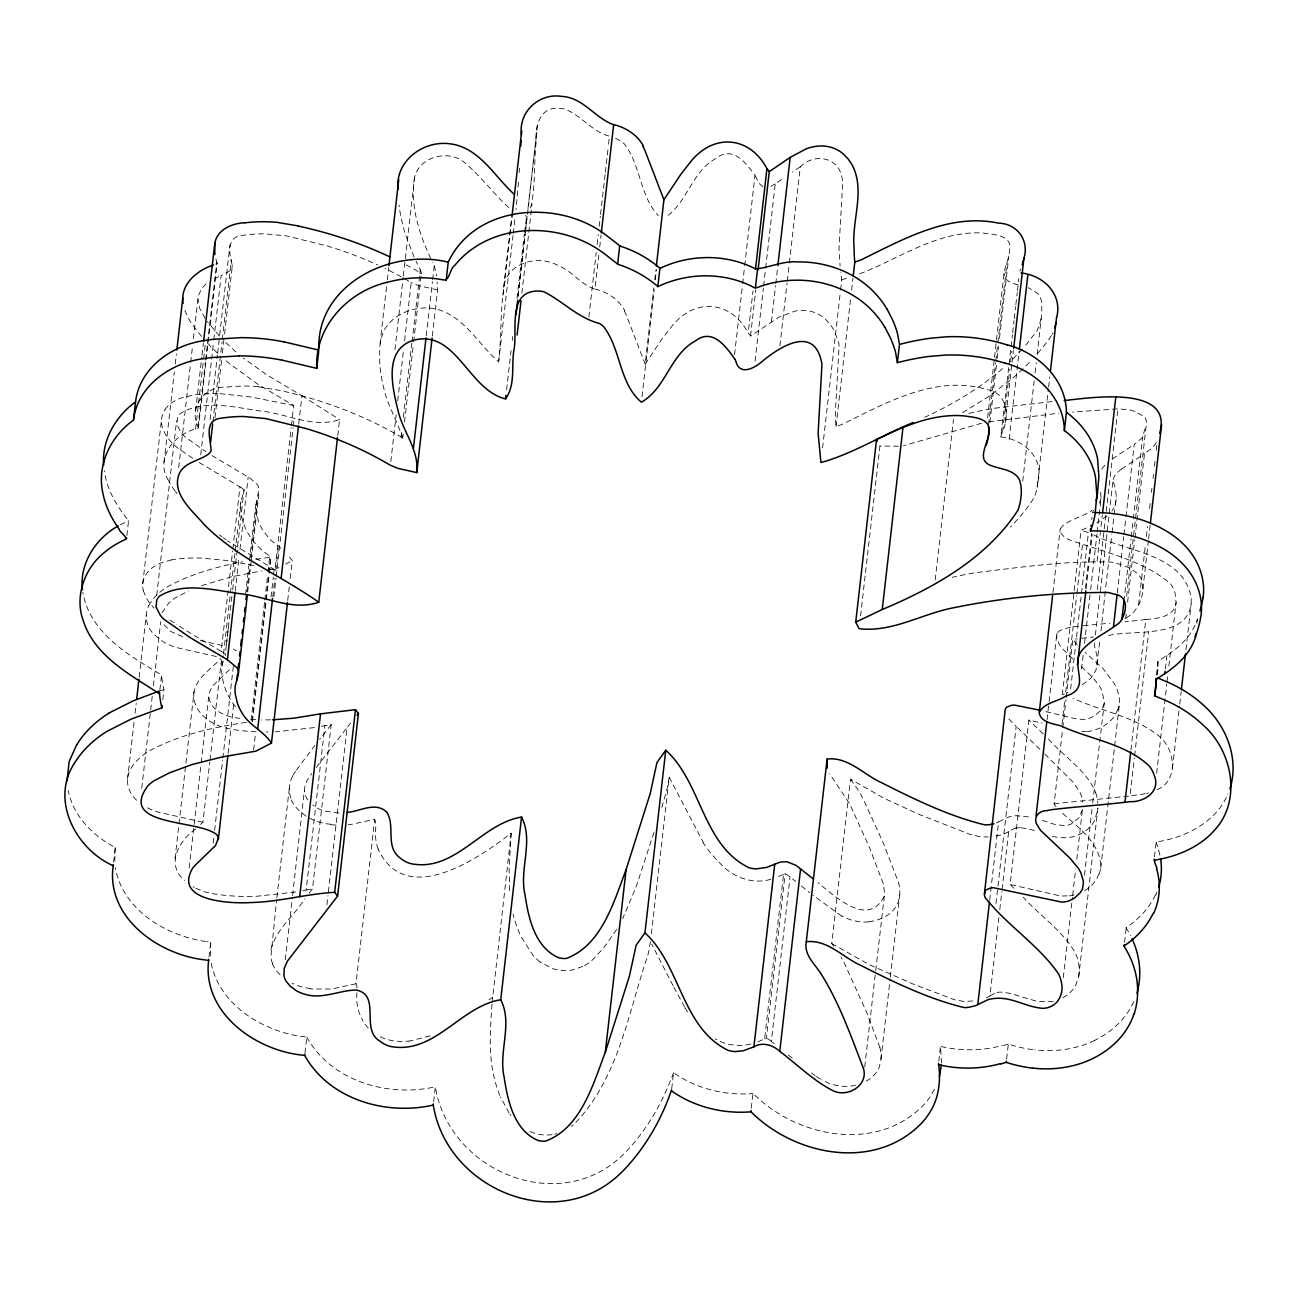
<?xml version="1.0" encoding="UTF-8"?>
<svg xmlns="http://www.w3.org/2000/svg" width="1298" height="1298" viewBox="0 0 1298 1298"><rect width="100%" height="100%" fill="white"/><g stroke="black" fill="none" stroke-linecap="round" stroke-linejoin="round"><path stroke-width="0.75" stroke-dasharray="5 3.75" d="M224.554 333.992L232.358 265.49C229.259 254.668 225.901 236.577 242.385 235.457A115.198 91.639 6.5 0 1 264.597 233.802L286.874 235.944L327.907 246.166A324.808 258.367 6.5 0 1 377.604 264.954M215.89 259.032L216.961 262.553A14.635 11.65 6.5 0 1 217.172 263.51L198.432 427.918A23.51 18.707 6.5 0 1 196.144 428.908C173.721 434.067 154.089 459.232 169.048 481.444M1168.849 666.036L1176.085 602.499L1174.982 592.553A37.95 30.179 6.5 0 0 1170.39 583.694C1142.938 559.892 1102.667 551.893 1068.757 539.595C1042.667 525.365 1084.138 517.707 1092.202 510.195M1097.199 532.148L1101.045 498.4L1100.558 491.504M941.537 1063.078L940.466 1046.35A101.293 80.573 6.5 0 0 1002.591 1045.344M195.738 828.935C179.416 840.098 165.235 864.533 184.543 880.385M492.137 1002.527L511.169 833.186C477.323 859.373 405.771 908.227 378.091 849.07M511.169 833.186L509.108 867.681L509.725 893.381M598.8 255.073L594.906 289.162A18.691 14.862 6.5 0 1 592.472 288.334L586.891 285.43A100.011 79.567 6.5 0 1 579.411 280.222C564.792 266.658 544.365 254.943 524.067 263.316C515.209 266.171 507.453 273.051 504.841 282.153C499.795 308.307 501.839 335.436 498.643 361.866C478.735 344.603 464.944 317.588 438.27 309.573A37.123 29.529 6.5 0 0 431.909 308.324L429.833 308.113A40.838 32.482 6.5 0 0 418.475 308.502A49.519 39.394 6.5 0 0 382.456 334.105L379.714 346.42L379.714 363.408A241.688 192.25 6.5 0 0 386.966 399.557L401.569 434.165A19.876 15.803 6.5 0 1 402.591 437.604L402.396 437.994A8.486 6.75 6.5 0 1 401.05 437.377M608.551 144.224L609.46 136.193C592.083 131.812 581.439 115.425 565.084 109.227A18.188 14.473 6.5 0 0 558.643 108.351C540.114 106.76 534.744 126.312 536.301 140.979C533.543 163.451 535.977 187.155 530.265 209.059M519.168 172.488L519.427 168.318M492.023 1004.165C490.255 1028.892 488.34 1054.154 494.376 1078.476A173.007 137.62 6.5 0 0 500.428 1096.875M1157.118 789.719C1179.395 780.228 1175.193 748.281 1158.319 735.479C1133.608 716.22 1100.964 711.126 1073.008 698.259M1108.524 635.549C1132.619 629.092 1192.473 640.417 1191.24 598.654C1184.506 552.721 1123.192 551.828 1091.732 533.835M258.156 386.593A127.399 101.341 6.5 0 0 226.16 387.226C205.295 385.668 187.707 407.264 198.221 426.961A14.635 11.65 6.5 0 1 198.448 427.918M337.756 435.609L339.573 419.562C313.207 428.713 286.452 413.364 260.184 410.947C234.549 407.377 204.175 399.038 180.536 413.332A17.296 13.759 6.5 0 0 177.583 417.356L176.869 424.316L181.006 432.412A43.645 34.721 6.5 0 0 184.284 436.242L205.847 451.672M518.519 182.207L516.004 209.497M211.931 455.549L250.027 478.135L257.507 484.819A14.781 11.763 6.5 0 1 258.983 488.519L255.722 506.755L258.188 520.547A70.579 56.139 6.5 0 0 263.088 530.655L270.033 539.579L282.429 549.346M1037.913 481.866C1044.436 457.642 1023.327 439.227 1000.79 436.939L1010.834 348.708M1126.145 617.864C1139.709 610.66 1146.864 591.109 1140.455 577.172C1133.689 568.037 1121.845 564.403 1111.234 562.083C1066.161 560.509 1020.812 567.291 976.015 572.629A286.842 228.172 6.5 0 0 952.359 577.302M994.511 357.437L1004.327 270.925L1008.854 255.933A69.914 55.619 6.5 0 0 1009.487 250.352C1012.651 238.086 999.59 235.1 990.374 233.997A68.323 54.338 6.5 0 0 977.946 232.845C934.268 232.585 897.924 259.389 858.643 274.251M356.966 992.759L356.869 993.668A69.54 55.311 6.5 0 0 359.465 1013.462L362.953 1021.185M1082.207 684.906L1090.888 678.108L1096.015 670.206L1100.12 639.087M1100.98 631.071L1105.328 590.979M226.42 644.944L227.539 634.868M227.75 632.84L228.432 626.804M1126.632 596.269L1146.621 421.704L1145.063 416.983L1134.387 411.336A40.968 32.596 6.5 0 0 1128.806 409.795L1117.919 408.838L1072.602 412.099M1100.769 867.794L1119.347 704.636A34.332 27.307 6.5 0 0 1119.557 699.719L1117.838 691.672A69.573 55.343 6.5 0 0 1114.203 683.397L1103.04 668.616L1085.128 652.359M126.863 535.539L128.551 520.709C116.869 506.204 106.728 489.492 104.246 470.72M142.78 583.678L161.52 419.27M113.575 862.326L115.262 847.497C92.985 835.896 73.24 816.02 68.291 790.677M127.528 779.481L134.148 721.331M135.057 713.316L136.209 703.289M139.178 677.231L146.252 615.074M164.067 462.266L174.338 372.039M175.262 364.024L176.398 353.997M156.701 595.393L176.609 420.666M141.742 788.194L152.272 695.842M153.407 685.798L160.725 621.564M193.402 338.551L198.253 295.96L201.888 288.059L206.512 283.435M178.702 467.621L190.465 364.365M190.692 362.369L192.493 346.485M159.881 689.822L161.569 674.992C129.183 655.668 89.935 633.1 82.812 592.391M195.609 411.028L201.774 357.08M202.017 355.084L203.38 343.094M162.785 699.817L163.954 689.546A135.722 107.961 6.5 0 1 161.617 675.625L161.569 675.025M195.609 429.103L203.38 360.941M203.608 358.929L205.198 344.895M198.042 426.393L205.36 362.239M205.587 360.227L216.815 262.082M200.719 454.819L213.586 341.958M213.813 339.946L221.114 275.793L230.087 270.779A11.779 9.362 6.5 0 0 231.904 267.842L232.358 265.49M210.081 419.481L217.399 355.23M217.626 353.234L219.459 337.172M219.687 335.16L229.973 244.819M212.921 421.931L222.055 341.731M222.282 339.719L231.417 259.519M215.014 417.713L221.747 358.719M222.396 353.024L224.132 337.788M175.019 858.692L194.051 691.607C197.231 677.004 211.347 668.811 220.855 658.573M189.2 867.924L200.963 764.668M201.19 762.689L208.881 695.176L210.292 690.017L213.846 684.922A259.34 206.301 6.5 0 1 217.35 681.272L232.099 667.156M225.333 654.192A6.571 5.224 6.5 0 0 224.392 653.365A24.743 19.681 6.5 0 0 221.195 651.271L232.618 551.017M232.861 549.005L239.935 486.847L199.097 462.429M200.525 824.457L202.926 822.234L209.789 762.088M210.016 760.076L221.439 659.822M235.506 706.712C224.067 692.661 218.794 673.678 223.272 655.863M223.516 653.868L234.938 553.613M235.165 551.601L240.876 501.482L243.472 492.364A10.708 8.518 6.5 0 0 244.17 489.8M225.771 650.184L227.134 638.162M227.361 636.15L232.439 591.564M232.667 589.616L244.04 489.784A6.571 5.224 6.5 0 0 243.132 488.94L243.067 488.892M235.165 591.353L239.059 557.264M239.968 549.232L248.194 477.064M213.164 843.197L213.992 835.88M214.624 830.396L222.623 760.222M222.85 758.227L233.364 665.988M245.549 594.825L249.167 563.056M249.394 561.061L255.966 503.478M228.14 753.311L233.851 703.127M246.847 591.596L249.816 565.539M250.741 557.507L257.588 497.361M247.675 592.066L251.147 561.628M251.358 559.714L259.162 491.212M209.01 957.032L210.698 942.202L206.95 941.65M251.098 720.341L264.581 602.045M264.808 600.049L267.777 573.976M268.005 571.964L269.838 555.933C251.666 544.771 238.702 523.126 240.876 501.482M252.104 721.493L268.783 575.128M269.011 573.116L270.844 557.069L253.808 559.681M252.412 721.38L269.092 575.014M269.319 573.002L270.844 556.696A7.577 6.019 6.5 0 0 269.854 555.917M253.613 749.871L255.479 733.419M271.022 597.08L273.294 577.026M273.521 575.03L274.219 569.011L278.956 567.697M268.881 568.702L274.949 569.919L291.174 427.561M291.401 425.566L293.689 405.511L257.718 384.159L228.789 363.067A232.374 184.851 6.5 0 1 224.96 359.806M272.791 596.496L274.852 578.454M275.76 570.439L278.502 546.377M273.862 596.95L275.987 578.324M276.214 576.328L293.121 427.951M293.348 425.955L294.273 417.924M298.735 423.781L301.931 395.712L267.21 375.122L243.294 358.005M287.702 600.52L289.308 586.485M290.217 578.47L292.277 560.428L287.442 554.798M272.661 963.749L272.142 962.467A37.366 29.724 6.5 0 1 270.86 957.324L276.62 899.611M276.847 897.599L289.632 785.322M285.284 959.693L292.375 897.47M292.602 895.458L304.673 787.432L307.204 780.195L311.715 773.559M302.694 890.704L306.166 890.022L324.906 725.614L331.217 724.544L312.477 888.968L308.616 893.916M380.022 344.002L387.096 281.844M387.323 279.849L388.702 267.81M304.981 1053.067L306.799 1037.086C265.733 1033.111 218.859 1006.193 210.925 961.721M326.918 904.755L327.956 895.62M328.378 891.969L347.101 727.561L352.018 721.347M394.949 349.633L403.191 277.366M403.321 275.971L414.533 177.615C419.124 156.555 448.702 148.994 464.473 162.51C480.893 176.268 493.629 193.84 509.465 208.248M390.812 461.585L396.133 414.889M397.723 400.855L403.435 350.736M404.587 340.709L411.206 282.558A324.808 258.367 6.5 0 0 385.068 268.475M401.066 437.377L401.974 429.346M403.353 417.323L411.807 343.143M412.066 341.926L420.292 269.757L416.09 261.239M402.704 438.107L403.175 434.1M404.538 422.077L413.445 343.873M413.673 341.861L421.363 273.197M426.247 335.809L432.412 281.682M432.64 279.67L434.246 265.636L432.672 262.521M357.031 987.94A25.652 20.411 6.5 0 0 356.009 983.738L374.716 819.33L352.099 824.198A143.964 114.516 6.5 0 1 348.237 824.619M432.331 336.02L437.588 289.908L437.134 282.153M503.689 287.296L511.461 219.119M502.991 295.23L511.688 219.037M498.643 361.866L513.034 235.555M513.262 233.559L515.095 217.512M506.609 389.757L511.071 350.557M512.223 340.53L512.678 336.523M517.01 298.426L524.327 234.257M524.554 232.261L526.777 215.419M518.016 295.879L525.479 230.363M525.706 228.367L527.069 216.458M527.978 208.507L537.469 125.111M518.113 296.479L525.203 234.321M525.43 232.31L527.248 216.263M527.475 214.267L536.853 132.055M521.877 293.251L532.066 203.818M433.662 1101.645L435.365 1086.799C388.102 1097.573 331.282 1081.348 306.799 1037.086M588.854 317.053L596.22 252.493M597.129 244.462L598.281 234.451M599.189 226.42L600.325 216.393M600.552 214.397L605.128 174.289M605.355 172.293L608.324 146.22M599.708 247.058L601.071 235.019M624.322 310.855L625.23 312.786A152.758 121.509 6.5 0 1 626.415 315.463L645.187 364.138L653.884 287.799M654.776 279.979L655.928 269.903M642.007 396.717L654.192 289.681M655.328 279.67L656.48 269.643M651.353 933.862L669.2 777.275L703.273 842.418M734.571 354.581L742.407 285.836M742.634 283.824L744.452 267.794M744.679 265.782L754.965 175.555C746.447 163.142 732.867 145.425 716.496 158.096A56.252 44.749 6.5 0 0 711.012 161.52C691.088 175.911 685.782 203.754 665.42 217.285M1000.758 436.939A47.572 37.837 6.5 0 1 1002.51 431.715C1009.633 416.869 1007.345 392.531 987.421 389.724C937.188 374.197 887.167 402.202 843.457 423.748A54.743 43.548 6.5 0 1 840.926 424.787L836.058 426.507A184.722 146.934 6.5 0 1 835.36 412.732L839.06 346.566A54.224 43.142 6.5 0 0 839.011 344.862L838.946 344.002A19.486 15.495 6.5 0 0 838.719 342.64L834.825 332.239A56.155 44.667 6.5 0 0 829.454 323.429L824.993 318.74A32.239 25.652 6.5 0 0 819.33 314.684L818.275 314.116A27.55 21.904 6.5 0 0 805.02 310.465L800.071 310.465A34.413 27.372 6.5 0 0 795.268 311.066L779.108 317.069L750.536 336.004A26.268 20.898 6.5 0 0 748.2 333.067L753.002 290.963M750.536 336.004L755.793 289.892M671.731 1088.665L673.548 1072.667A100.027 79.567 6.5 0 0 752.986 1093.549M755.063 361.12L763.37 288.188M763.597 286.177L765.431 270.13M765.658 268.134L775.247 183.927L784.576 177.437M771.434 321.807L775.555 285.722M775.782 283.71L777.599 267.68M779.903 345.836L787.059 283.094M787.286 281.082L789.119 265.052M789.346 263.04L800.298 166.809C814.317 152.499 839.254 157.074 842.142 178.475A16.274 12.948 6.5 0 1 842.726 182.483L838.979 248.681L840.098 266.204M822.591 447.924L840.358 291.888M840.585 289.892L841.737 279.865L840.844 272.061M751.266 1108.216L752.954 1093.387C797.28 1137.875 877.773 1153.403 924.452 1104.095A91.704 72.948 6.5 0 0 930.926 1095.626L935.68 1086.929M757.935 1041.84L764.603 1038.871L783.554 874.349A8.664 6.896 6.5 0 1 785.144 873.7A13.029 10.368 6.5 0 1 786.539 874.463L786.75 874.592A29.108 23.153 6.5 0 1 790.044 876.945L795.674 881.504M764.603 1038.871L764.717 1038.822A8.664 6.896 6.5 0 1 766.404 1038.108L785.144 873.716M836.058 426.507L850.677 298.183M851.585 290.168L852.964 278.145M774.127 1043.641L771.32 1041.353L790.044 876.945M860.574 615.901L879.93 446.009L879.087 444.37M833.787 946.323L831.742 943.565L850.482 779.157L884.636 798.562L919.065 814.381L969.947 834.338L979.519 836.707L988.265 836.999M864.728 1066.924L875.485 972.575M875.712 970.563L884.522 894.419L883.76 884.912L869.384 847.27L849.736 803.997L829.682 773.803M935.193 579.914L953.478 419.497M880.985 1059.265L890.12 979.065M890.347 977.053L899.725 894.857M987.648 417.664L994.284 359.449M988.508 424.917L995.598 362.759M995.826 360.763L997.643 344.716M997.886 342.721L1007.021 262.504M989.871 422.564L996.961 360.325M997.189 358.313L998.568 346.274M999.476 338.243L1008.854 255.933M1011.061 346.712L1012.44 334.673M1012.667 332.677L1014.03 320.638M1014.273 318.643L1015.636 306.604M1015.863 304.608L1017.243 292.569M1017.47 290.574L1018.833 278.535M1002.624 431.374L1009.714 369.216M1010.623 361.201L1011.775 351.174M1005.187 422.629L1011.807 364.478M1012.034 362.483L1013.414 350.444M1009.114 439.308L1019.173 351.077M938.779 1061.196L940.466 1046.35M1022.727 481.169L1034.165 380.801M1035.074 372.769L1036.226 362.726M1037.134 354.695L1041.807 312.948L1041.791 302.174L1040.136 296.755A17.994 14.31 6.5 0 0 1037.508 293.218L1028.292 287.734M989.693 900.066L998.616 821.861L1008.627 817.059A29.789 23.705 6.5 0 1 1016.204 815.712L1031.796 817.269M1037.183 487.269L1048.378 389.027M1048.606 387.015L1049.757 376.988M995.988 903.538L1016.172 726.328L1007.605 717.859M998.876 917.508L989.968 995.712L996.329 992.629M999.801 909.492L1001.845 891.45M1002.088 889.438L1008.708 831.304L1015.052 828.221M1014.014 888.286L1010.104 884.49L1028.843 720.082L1042.034 723.148M1052.938 592.537L1060.174 528.984M1006.631 1058.925L1008.335 1044.095A109.827 87.355 6.5 0 0 1034.571 1049.871M1047.032 719.66L1048.849 703.597M1049.092 701.601L1056.864 633.343L1060.093 630.455L1067.605 627.94A54.208 43.126 6.5 0 1 1073.04 626.934L1078.735 626.253M1062.316 694.852L1081.039 530.444L1088.422 527.037M1062.007 724.381L1064.798 699.93M1065.707 691.899L1076.675 595.668M1076.902 593.657L1082.613 543.538M1055.939 806.496L1054.09 803.933L1062.543 729.752M1062.786 727.74L1065.983 699.671M1066.21 697.659L1072.829 639.525A29.611 23.559 6.5 0 1 1075.312 639.087L1077.275 638.811M1070.623 688.995L1088.438 532.602A48.756 38.778 6.5 0 0 1081.039 530.46M1091.748 519.557L1092.007 517.285M1085.436 588.319L1091.715 533.137M1086.101 588.724L1092.267 534.598M1081.575 669.151L1083.392 653.267M1084.528 643.337L1090.174 593.705M1090.628 589.73L1096.972 534.127M1097.086 561.19L1102.343 515.079M1097.313 589.698L1117.919 408.838M1095.382 635.095L1113.003 480.471C1116.134 490.287 1118.762 502.229 1111.802 511.104M1063.289 977.654L1072.44 897.356M1072.667 895.36L1075.636 869.254M1076.788 859.227L1082.5 809.027M1084.479 875.193L1092.478 804.922M1092.705 802.927L1104.355 702.04L1101.921 690.796A53.023 42.169 6.5 0 0 1099.471 686.042L1092.851 677.605L1080.342 665.696M1117.318 592.797L1123.711 536.642M1123.938 534.646L1125.772 518.6M1125.999 516.604L1134.225 444.419L1142.191 437.848L1146.085 425.647M1062.786 997.854L1064.944 996.556A40.222 31.996 6.5 0 0 1075.717 985.328L1078.768 976.226L1097.913 808.021A63.683 50.654 6.5 0 1 1097.751 809.92L1094.425 820.904A40.222 31.996 6.5 0 1 1083.652 832.115C1073.787 838.816 1060.937 838.897 1049.822 835.652M1123.954 601.152L1131.029 538.995M1131.272 536.999L1133.089 520.952M1133.316 518.94L1142.694 436.745M1126.242 614.116L1125.788 618.124L1124.457 619.049M1127.621 602.077L1134.695 539.919M1134.923 537.924L1144.512 453.716L1152.851 447.453L1156.81 441.791M1138.638 604.673L1145.501 544.527M1146.41 536.512L1147.562 526.485M1149.606 508.427L1150.288 502.423M1151.44 492.396L1151.894 488.389M1153.03 478.362L1153.5 474.354M1154.409 466.323L1155.317 458.308M1156.242 450.292L1156.924 444.273M1142.905 588.935L1148.389 540.812M1148.616 538.8L1150.206 524.765M1130.947 749.919L1145.793 619.584C1157.135 618.302 1174.787 617.118 1176.085 602.499M1054.09 803.933A29.611 23.559 6.5 0 1 1056.588 803.494L1130.023 795.982L1134.371 757.886M1134.598 755.89L1148.762 631.574M1124.539 942.413L1126.226 927.567M1156.437 674.992L1157.994 661.299L1166.918 655.328A46.842 37.253 6.5 0 0 1170.325 653.089L1177.189 647.767A88.053 70.043 6.5 0 0 1197.275 619.86M1157.345 673.954L1157.865 669.395M1165.361 669.022L1166.918 655.328M1156.632 773.267L1166.821 683.916M1167.048 681.921L1167.713 675.966M1154.49 856.842L1156.177 841.996C1185.415 837.616 1215.918 822.413 1228.005 793.938M1172.451 768.124L1179.541 705.966M1179.768 703.97L1181.131 691.931M1185.934 649.827L1191.191 603.716M1196.886 623.332L1197.405 618.757M1105.75 586.972L1111.818 534.744M1112.045 532.732L1113.911 516.669M1114.138 514.657L1116.231 496.582M1097.297 665.144L1097.102 656.545L1094.263 644.879A19.227 15.3 6.5 0 1 1094.96 642.396M210.698 942.202L210.438 958.167M1078.768 976.226L1079.19 972.429A63.359 50.395 6.5 0 0 1075.458 953.186C1062.802 930.731 1040.185 916.015 1023.165 897.113M194.051 691.607C191.244 708.578 206.885 722.256 221.715 726.783A58.978 46.906 6.5 0 0 233.737 729.59M115.262 847.497L114.711 863.056M222.136 665.89L223.353 660.504M1157.167 674.944L1157.735 670.806A102.428 81.482 6.5 0 0 1158.059 664.105L1157.994 661.299M270.909 949.73C275.825 929.53 294.094 915.917 304.754 898.865M1041.256 318.562L1037.216 330.584L1023.814 347.588M1101.045 498.4L1099.179 503.851M669.2 777.275L667.561 786.41A148.264 117.94 6.5 0 1 666.701 790.287L661.818 807.421M650.46 941.699L648.838 950.817A148.264 117.94 6.5 0 1 647.962 954.695C628.346 1012.229 618.87 1077.778 575.063 1123.095A54.646 43.467 6.5 0 1 571.234 1126.404M414.533 177.615C409.892 206.317 419.579 235.344 431.893 260.979M1082.451 809.433L1078.995 817.837L1070.882 824.165A16.501 13.126 6.5 0 1 1063.922 825.642L1054.349 824.279L1039.958 819.509M1104.192 703.484L1103.381 706.096A32.661 25.976 6.5 0 1 1100.655 710.46L1095.074 715.604L1089.444 718.297A20.914 16.631 6.5 0 1 1082.629 719.449L1074.663 718.573L1043.057 710.963M1119.103 705.869L1118.016 709.535M1056.864 633.343L1056.832 638.34L1059.022 643.889A37.253 29.627 6.5 0 0 1061.78 648.075L1073.77 659.887M884.165 896.301C868.33 928.297 834.598 896.058 818 882.689M653.916 832.505L635.939 887.459L622.651 918.66M1099.276 873.943L1100.607 869.043A34.332 27.307 6.5 0 0 1100.818 864.127L1099.471 857.232A68.372 54.386 6.5 0 0 1096.534 849.833C1088.584 833.608 1073.024 823.403 1060.369 811.218M673.548 1072.667C662.743 1102.132 647.021 1130.185 624.987 1152.738A142.618 113.445 6.5 0 1 621.693 1155.934C557.767 1216.632 448.67 1170.439 435.365 1086.799M162.007 612.721L168.854 602.905A54.37 43.256 6.5 0 1 174.808 598.07L188.583 590.931M1155.398 894.906L1154.62 896.48A106.468 84.695 6.5 0 1 1126.258 927.599M148.67 605.695L152.158 600.228A66.068 52.553 6.5 0 1 168.351 586.323C191.406 573.862 216.961 566.755 242.548 561.71M1033.403 498.529L1031.796 501.304A87.339 69.475 6.5 0 1 1029.785 504.289L1026.118 509.141A305.841 243.294 6.5 0 1 1010.363 527.118M1051.364 335.517L1050.536 336.88A87.339 69.475 6.5 0 1 1048.524 339.881L1044.858 344.716A305.841 243.294 6.5 0 1 1035.642 355.668M616.647 929.384L604.446 946.923L593.803 958.687A53.883 42.866 6.5 0 1 582.899 966.572M645.187 364.138L662.077 338.746L673.5 324.176A83.835 66.701 6.5 0 1 675.382 322.18C699.216 297.08 732.413 302.856 748.2 333.067M296.415 769.974L314.797 745.604M316.306 767.361L347.101 727.561M331.217 724.544L319.616 739.406M1104.874 465.236L1103.122 467.248A41.017 32.628 6.5 0 0 1101.515 469.47M1022.467 349.048L1009.99 361.882M1107.145 516.036L1096.745 522.899M1002.559 368.6C979.309 388.67 952.586 404.311 924.809 417.258M1121.634 469.016L1144.512 453.716M1112.305 458.957L1134.225 444.419M800.298 166.809L792.429 172.115M775.247 183.927L770.558 186.604M488.989 999.801L492.429 997.594M285.657 564.192L292.277 560.428M998.616 821.861L996.54 822.948M962.581 412.65L988.054 396.896L1011.402 379.211A305.841 243.294 6.5 0 0 1030.758 360.974M120.195 524.83L128.551 520.709M783.343 874.463L775.523 877.854M214.219 278.729L221.114 275.793M582.786 966.442L573.521 969.703A32.012 25.473 6.5 0 1 552.721 968.665L540.211 962.061M1066.924 692.743L1067.848 692.305M1063.24 694.43L1064.165 694.008M430.076 1035.869L409.178 1041.174M841.737 279.865L848.032 277.707M201.612 585.641L230.93 576.929L261.661 570.893M158.697 691.217L163.954 689.546M1008.335 1044.095L1002.786 1045.717M1148.616 792.916L1146.572 793.451M770.752 879.314C751.704 884.928 731.212 876.604 718.735 861.791A128.68 102.364 6.5 0 1 703.029 842.516M554.798 1134.111L556.728 1133.641M981.613 423.229L903.408 445.766M1145.404 793.727L1130.023 795.982M750.812 1044.03C738.822 1046.934 725.744 1045.198 715.117 1038.871M855.642 1085.193C844.154 1088.016 831.807 1085.566 821.618 1079.806M171.758 559.86L162.055 562.537A43.467 34.575 6.5 0 0 157.739 564.387L155.728 565.474A34.332 27.307 6.5 0 0 146.236 574.122A31.59 25.133 6.5 0 0 143.267 590.558M306.166 890.022L312.477 888.968M321.417 726.296L324.906 725.614M1053.278 1001.375L1037.767 1001.553L1018.249 995.809A82.001 65.241 6.5 0 0 1009.487 993.295L1002.283 992.191A16.614 13.223 6.5 0 0 996.312 992.581M988.962 421.769L1058.827 413.218M314.424 727.578L275.241 731.877M295.684 891.986L256.501 896.285A178.881 142.293 6.5 0 1 219.427 894.695L214.997 894.046A58.978 46.906 6.5 0 1 202.959 891.255L195.69 888.156M994.755 408.205L1052.337 401.536M246.425 722.305C213.164 727.334 179.465 734.636 149.643 750.763A61.525 48.935 6.5 0 0 145.068 753.619L141.677 756.247A70.822 56.333 6.5 0 0 133.402 764.636L129.93 770.103A36.847 29.302 6.5 0 0 134.668 798.335L137.491 801.142M267.923 569.919L274.219 569.011M1145.793 619.584L1124.96 621.791M1081.721 638.275L1093.614 636.994M1083.197 625.766L1110.033 623.17M1085.988 731.439L1081.688 731.601M1067.264 895.847L1062.948 896.009A29.059 23.104 6.5 0 1 1059.72 895.815L1010.104 884.49M355.977 983.754L333.375 988.605A143.964 114.516 6.5 0 1 329.514 989.027L310.693 988.946M898.573 446.236L879.93 446.009M1094.993 512.629L1092.527 512.71A129.151 102.737 6.5 0 0 1093.451 510.39M270.714 719.855L261.693 719.903M339.005 812.986L324.062 811.055A29.708 23.64 6.5 0 1 317.118 808.021L312.769 805.052M220.076 393.667L251.212 397.01L293.689 405.511M250.822 719.417L256.274 719.725M1021.007 827.767L1028.211 828.903A82.001 65.241 6.5 0 1 1036.988 831.401M330.909 824.717L335.403 825.057A62.969 50.087 6.5 0 0 338.405 825.122M258.14 386.723L279.703 390.39A354.159 281.731 6.5 0 1 401.358 437.053M239.87 718.297C226.874 717.323 208.929 710.639 208.881 695.176M205.83 941.472C166.339 935.907 122.791 910.158 115.295 867.583M233.737 729.638L238.167 730.271A178.183 141.742 6.5 0 0 258.675 731.91M253.743 565.539L226.371 560.444L201.336 558.075A135.122 107.474 6.5 0 0 181.769 558.546A89.221 70.968 6.5 0 0 171.742 559.827M200.249 640.563L224.424 646.015M216.377 656.528L176.317 647.524A52.245 41.552 6.5 0 1 162.867 641.618L153.391 633.927A36.847 29.302 6.5 0 1 148.735 605.712M202.926 822.234L157.577 811.948A52.245 41.552 6.5 0 1 145.976 807.08M437.588 289.908L418.719 285.674L411.206 282.558M1018.135 284.911C1012.213 283.402 1003.63 280.741 1004.117 273.132M182.596 636.685L170.703 631.509L163.077 623.721M421.444 273.7L421.12 273.57A8.486 6.75 6.5 0 1 419.789 272.969M530.136 1131.58L534.013 1133.057A32.012 25.473 6.5 0 0 552.818 1134.517M615.56 138.269L620.493 140.849A24.873 19.794 6.5 0 1 624.419 143.981C640.741 164.976 639.882 196.209 658.394 215.711M525.236 215.695L526.388 216.214M841.704 916.145L812.726 895.085M274.949 569.919L227.588 540.86M763.013 186.896L759.2 183.537L756.523 178.313A18.058 14.375 6.5 0 0 755.501 176.171L754.965 175.555M301.931 395.712L339.573 419.562M221.195 651.271L195.171 636.117A549.93 437.458 6.5 0 1 184.576 629.53L176.171 624.127M192.964 886.68L194.311 887.426M233.397 648.968L236.414 650.915M831.742 943.565L869.417 964.755L912.445 983.77L954.549 999.768L963.635 1001.423L974.603 1000.92A34.543 27.469 6.5 0 0 975.301 1000.726M820.287 1079.027L816.442 1076.545M192.802 458.34L177.664 447.972A56.333 44.797 6.5 0 1 164.862 433.337L162.023 426.133A31.59 25.133 6.5 0 1 165.024 409.73M174.078 622.764L167.069 618.173M815.209 1075.685L811.396 1072.959M223.434 537.875L226.193 539.871M219.33 534.825L222.055 536.869M801.353 886.047L809.887 892.829M788.308 1054.982L794.003 1059.493M235.847 351.888L224.635 341.52M1043.203 733.954L1028.843 720.082M1048.443 739C1063.987 756.864 1086.475 770.071 1095.739 792.656M1039.99 749.384L1016.172 726.328M1044.76 753.992L1072.878 781.915L1079.595 791.569A48.237 38.372 6.5 0 1 1082.191 799.373L1082.597 801.969M1077.21 644.879L1072.829 639.525M219.378 336.052L207.356 321.482M177.031 493.581L175.522 491.585M850.482 779.157L857.41 788.908A136.663 108.708 6.5 0 1 862.813 798.189L883.208 842.775L898.411 882.267A54.338 43.223 6.5 0 1 899.644 895.977L898.021 902.532A35.03 27.875 6.5 0 1 895.685 907.042A36.977 29.416 6.5 0 1 884.895 916.777A38.794 30.86 6.5 0 1 868.735 921.71M509.984 1114.301L510.877 1115.501M509.141 1113.1L500.444 1096.859M307.837 799.974L306.717 798.238A23.38 18.594 6.5 0 1 304.722 792.883L304.495 791.066M205.116 318.432L199.567 308.145L197.929 298.832M684.549 1006.842L673.662 986.918M673.029 985.685L651.726 944.133M434.246 265.636L436.858 275.922M414.094 256.939L405.674 235.149A241.688 192.25 6.5 0 1 399.038 205.068M184.835 310.319L187.772 317.037A102.915 81.855 6.5 0 0 194.278 327.161L196.793 330.503A232.374 184.851 6.5 0 0 201.514 336.296M1156.177 841.996L1158.871 850.368M143.283 590.558L146.22 597.729A56.333 44.797 6.5 0 0 154.04 608.064M879.914 1047.567L866.804 1012.7L844.106 962.597A136.663 108.708 6.5 0 0 841.007 957.048M1125.95 927.664A120.519 95.857 6.5 0 1 1130.493 935.598M1156.907 892.359A99.362 79.032 6.5 0 1 1155.788 895.036M1158.643 850.401A99.362 79.032 6.5 0 1 1160.136 856.469M1133.722 1001.618A100.011 79.551 6.5 0 1 1094.668 1040.363M1094.717 1040.444A93.18 74.132 6.5 0 1 1034.571 1049.79M968.908 413.413A286.842 228.172 6.5 0 1 994.739 408.156M1121.65 469.032A44.667 35.533 6.5 0 0 1117.059 472.878L1115.891 474.289A19.227 15.3 6.5 0 0 1112.938 480.455M1117.594 709.438A40.416 32.142 6.5 0 1 1086.069 731.764M1095.674 792.672A63.683 50.654 6.5 0 1 1097.832 803.235M1015.036 828.156A16.614 13.223 6.5 0 1 1021.007 827.816M1008.87 831.483A34.543 27.469 6.5 0 1 993.311 836.383M868.768 921.905A38.599 30.698 6.5 0 1 841.85 915.95M540.179 962.094A54.662 43.483 6.5 0 1 532.472 954.582L521.05 936.621A157.561 125.338 6.5 0 1 518.129 929.855A174.905 139.129 6.5 0 1 513.116 914.068M378.189 849.054A69.54 55.311 6.5 0 1 375.609 829.26L375.852 826.534A25.652 20.411 6.5 0 0 374.733 819.33M330.941 824.295A45.316 36.052 6.5 0 1 290.428 798.156M290.882 798.043A37.366 29.724 6.5 0 1 289.584 792.9L289.438 791.634A44.911 35.727 6.5 0 1 292.991 775.604M292.894 775.555A80.151 63.748 6.5 0 1 296.447 769.99M268.005 732.023A178.183 141.742 6.5 0 1 266.139 732.04M239.935 486.864A24.743 19.681 6.5 0 1 243.083 488.875M164.976 409.714A34.105 27.128 6.5 0 1 173.478 401.65L177.534 399.476A44.294 35.241 6.5 0 1 180.779 398.113L193.856 394.884A117.583 93.537 6.5 0 1 220.06 393.862M217.269 352.878A232.374 184.851 6.5 0 1 206.512 341.958M217.172 263.51A23.51 18.707 6.5 0 1 215.776 264.143M406.031 264.873A354.159 281.731 6.5 0 1 420.081 272.629M420.357 269.741A19.876 15.803 6.5 0 1 421.315 273.197M1019.871 271.104A47.572 37.837 6.5 0 1 1020.553 269.011M1053.003 332.823A72.737 57.858 6.5 0 1 1052.402 334.203M1098.854 873.846A40.416 32.142 6.5 0 1 1083.538 891.239M1074.127 894.922A40.416 32.142 6.5 0 1 1067.329 896.172M990.147 995.89A34.543 27.469 6.5 0 1 986.188 997.886M771.304 1041.353A29.108 23.153 6.5 0 0 768.027 1038.984L767.816 1038.871A13.029 10.368 6.5 0 0 766.42 1038.124M866.155 1081.185A36.977 29.416 6.5 0 0 876.961 1071.467A35.03 27.875 6.5 0 0 879.281 1066.956L880.871 1060.385A53.786 42.785 6.5 0 0 879.882 1047.567M687.615 1011.791A128.68 102.364 6.5 0 1 684.306 1006.924M380.314 1036.81A41.601 33.099 6.5 0 0 384.533 1038.66A44.749 35.598 6.5 0 0 409.146 1041.012M368.259 1028.016A41.601 33.099 6.5 0 1 363.164 1021.12M310.725 988.622A45.365 36.084 6.5 0 1 292.164 983.219M280.141 974.749A45.365 36.084 6.5 0 1 272.304 963.846M225.43 654.208A10.708 8.518 6.5 0 1 225.219 655.409M175.052 490.904A102.915 81.855 6.5 0 1 168.983 481.461M594.971 288.983A44.327 35.257 6.5 0 1 624.776 310.709M1037.767 481.85A72.737 57.858 6.5 0 1 1033.679 498.61"/><path stroke-width="1.5" d="M346.793 812.467C360.017 811.542 375.171 801.223 386.658 812.045C395.939 826.112 384.338 847.042 400.774 858.449A23.981 19.081 6.5 0 0 410.72 863.641C455.29 872.662 481.136 823.516 521.553 817.075L500.736 999.752C460.319 1006.193 434.473 1055.339 389.903 1046.318A23.981 19.081 6.5 0 1 379.957 1041.126C359.903 1029.655 381.628 994.998 356.058 990.001C338.486 990.406 321.044 1000.174 303.245 993.733A29.708 23.64 6.5 0 1 296.317 990.699L290.054 986.074L285.901 980.915A23.38 18.594 6.5 0 1 283.905 975.561L284.23 968.292L287.442 961.104L337.61 896.074L334.673 892.343C306.75 893.77 279.687 901.867 251.698 902.499C232.066 903.911 172.099 901.623 193.029 867.599A259.34 206.301 6.5 0 1 196.533 863.949L215.549 845.485L218.307 838.313A8.843 7.025 6.5 0 0 216.685 834.679C198.805 819.119 117.063 827.086 148.053 785.582A54.37 43.256 6.5 0 1 153.991 780.747L169.6 772.781L192.315 764.441L222.266 756.929L255.82 751.185L271.46 743.105L287.475 602.532M213.521 264.987C197.215 270.179 179.822 284.44 183.115 303.424M281.78 360.065L316.761 368.372C314.538 325.782 349.34 290.2 389.335 281.78C406.777 277.35 425.209 276.458 442.91 279.816C449.871 281.601 449.481 268.508 454.949 265.198C490.53 221.504 561.044 220.725 604.203 253.629A134.002 106.598 6.5 0 1 606.377 255.235L617.637 264.062L619.714 245.793L608.454 236.966A134.002 106.598 6.5 0 0 606.296 235.36C559.47 198.74 475.198 204.192 448.232 262.196L446.155 280.465M398.064 189.265C394.852 160.611 424.089 139.746 450.633 143.916A37.123 29.529 6.5 0 1 456.993 145.165C482.126 152.45 495.56 177.372 513.862 193.954M521.131 140.541L520.79 146.106M521.471 134.992C518.194 112.05 539.059 92.693 561.807 96.409C583.094 97.399 594.873 118.053 613.646 124.738L601.299 233.023M734.652 358.865C725.906 346.42 712.424 327.875 695.679 340.774A56.252 44.749 6.5 0 0 690.195 344.197C669.297 359.416 664.203 389.335 641.374 402.185C619.032 383.202 620.979 348.984 603.602 326.658A24.873 19.794 6.5 0 0 599.676 323.543C578.373 318.14 563.186 301.623 544.268 291.904A18.188 14.473 6.5 0 0 537.826 291.028C506.674 291.239 517.967 331.477 513.846 350.411C511.315 366.507 515.582 384.841 505.571 398.892C467.751 390.081 455.598 326.593 411.223 340.985C383.445 351.904 392.661 388.524 398.064 410.655C402.98 431.909 419.205 449.822 416.772 472.586L397.902 468.351L390.39 465.252A324.808 258.367 6.5 0 0 307.091 428.843L266.058 418.621L243.781 416.496A115.198 91.639 6.5 0 0 221.569 418.151C203.056 419.676 210.714 439.097 211.087 450.52A11.779 9.362 6.5 0 1 209.286 453.456C199.908 460.904 185.5 461.585 179.432 473.251C170.784 493.435 192.331 510.536 203.835 524.197C236.755 557.669 280.887 575.485 318.756 602.24L337.512 437.604M1056.653 317.442C1062.867 294.159 1043.316 275.111 1021.072 273.002M941.439 1064.766L939.411 1076.513M1159.682 433.224C1174.09 383.234 1084.966 398.729 1064.214 400.514M247.237 595.879L238.199 675.333L235.149 686.155L235.035 692.824L237.372 703.224A70.579 56.139 6.5 0 0 242.272 713.348C249.492 725.712 263.737 731.05 271.46 743.105M203.867 959.757C157.788 954.322 105.933 917.134 113.186 865.766C75.819 849.07 49.876 800.055 74.635 762.883A122.726 97.626 6.5 0 1 106.923 731.391L131.114 719.124L161.877 707.816A135.722 107.961 6.5 0 1 159.54 693.878C130.741 674.911 94.949 656.512 83.299 620.931C74.408 596.804 84.289 568.686 103.921 552.851C110.054 547.659 116.95 543.391 124.235 539.984C129.605 538.167 119.692 532.634 119.108 529.13C111.401 518.178 105.235 505.896 102.769 492.656C96.75 464.96 110.801 436.144 133.483 420.146L135.56 401.877C139.551 367.594 172.553 344.862 204.792 340.514A149.481 118.913 6.5 0 1 213.521 339.281L241.298 337.642A178.167 141.725 6.5 0 1 283.84 341.845M126.474 538.962L126.604 537.826M113.186 865.766L113.315 864.614M136.663 699.281L138.951 679.227M176.852 349.989L182.791 297.859M159.492 693.294L159.622 692.11M203.608 341.098L214.819 243.18C217.301 229.373 232.261 223.272 244.868 222.721M161.877 707.816L162.136 705.528M210.601 442.196L212.694 423.927M238.361 673.889L238.183 671.196A14.781 11.763 6.5 0 0 236.69 667.496L227.377 659.741L234.938 593.348M218.307 839.644L227.913 755.322M236.771 680.038L237.404 674.554M238.232 667.253L238.654 663.603M239.546 655.766L240 651.742M240.682 645.739L241.363 639.719M242.061 633.7L242.515 629.692M243.424 621.677L243.878 617.67M244.576 611.65L245.03 607.642M245.939 599.611L246.393 595.604M433.402 1103.933L433.272 1105.069C385.977 1115.891 329.189 1099.503 304.624 1055.355C256.339 1051.412 201.466 1013.024 208.751 959.319M257.702 729.054L272.564 598.508M281.114 578.389L298.508 425.793M316.761 368.372L318.708 351.239M299.708 896.529L320.525 713.851L355.49 709.665L358.426 713.397L337.61 896.074M388.929 265.814L398.746 179.595M304.722 1055.355L304.852 1054.219M334.673 892.343L355.49 709.665M413.429 448.313L426.02 337.821M416.772 472.586L432.104 338.032M511.915 217.042L521.731 130.822M505.571 398.892L505.993 395.241M516.036 314.733L517.691 300.13M517.107 335.111L521.001 300.86M656.382 265.895L663.927 199.73L680.817 174.338L692.24 159.751A83.835 66.701 6.5 0 1 694.106 157.772C717.956 132.672 751.153 138.448 766.94 168.659L755.517 268.913C768.708 267.923 783.311 260.574 797.751 261.936C824.198 261.531 851.05 270.649 870.601 288.724A106.907 85.035 6.5 0 1 886.972 309.119M755.517 268.897C726.02 253.629 689.66 254.148 659.903 268.394L657.81 286.663C687.096 272.661 722.726 271.882 751.964 286.42C756.166 289.989 760.806 285.349 765.382 284.781C774.062 282.218 783.035 280.692 792.088 280.303C819.687 279.021 848.081 288.091 868.508 306.993A106.907 85.035 6.5 0 1 884.895 327.388M500.736 999.752C513.164 1023.684 498.14 1051.932 504.208 1077.437C507.599 1100.444 514.073 1130.412 538.07 1140.471A16.533 13.158 6.5 0 0 545.663 1141.088C580.936 1127.897 593.056 1084.544 605.29 1052.256L626.107 869.579L650.184 793.695L656.966 762.526L665.76 750.228C701.601 782.402 702.494 845.128 748.849 867.664A22.504 17.912 6.5 0 0 756.231 868.881L766.599 867.453L780.26 862.067L786.994 861.742L796.161 865.442L812.986 878.714M605.29 1052.256L629.368 976.372L636.15 945.204L644.944 932.905L665.76 750.228M755.371 288.172L757.464 269.903M758.081 269.838L769.276 171.596A26.268 20.898 6.5 0 0 766.923 168.659M433.272 1105.069C446.593 1188.708 555.69 1234.901 619.617 1174.203A142.618 113.445 6.5 0 0 622.91 1171.007C645.057 1148.146 661.38 1119.801 671.601 1089.801M777.843 265.668L790.174 157.399L806.236 148.799A47.02 37.415 6.5 0 1 809.481 147.729L813.992 146.658A33.91 26.966 6.5 0 1 820.044 145.993L822.526 145.993A27.615 21.969 6.5 0 1 837.015 149.692L838.07 150.276A32.239 25.652 6.5 0 1 843.732 154.332L848.162 159.037A56.155 44.667 6.5 0 1 853.532 167.831M644.944 932.905C680.623 965.241 681.726 1027.756 728.032 1050.342A22.504 17.912 6.5 0 0 735.431 1051.558L743.137 1050.812L753.911 1046.837L774.728 864.16M751.007 1110.504L750.877 1111.656C795.203 1156.145 875.679 1171.656 922.359 1122.364A91.704 72.948 6.5 0 0 928.849 1113.895C938.86 1099.163 941.082 1080.699 938.519 1063.468M853.192 276.133L854.798 262.099A184.722 146.934 6.5 0 1 854.1 248.324C851.472 221.828 864.679 193.045 853.549 167.831M994.008 823.808L989.644 824.636A30.779 24.484 6.5 0 1 984.971 824.895C949.179 816.247 914.96 799.6 882.088 782.937C863.933 775.052 848.405 756.491 827.118 759.07L806.301 941.748C803.786 954.144 813.781 963.132 820.141 972.445C838.605 1001.229 850.19 1034.003 862.44 1065.788C870.812 1083.879 848.275 1098.676 832.553 1090.482C813.051 1080.423 797.248 1064.474 779.774 1051.38L800.59 868.687M806.301 941.748C827.589 939.217 843.132 957.697 861.272 965.615C894.16 982.278 928.362 998.925 964.154 1007.572A30.779 24.484 6.5 0 0 968.827 1007.313L975.739 1005.642L987.81 999.752A29.789 23.705 6.5 0 1 995.388 998.389C1012.148 996.832 1026.767 1007.426 1043.105 1008.335A16.501 13.126 6.5 0 0 1050.066 1006.842C1059.752 1003.046 1063.76 991.656 1061.375 982.051A48.237 38.372 6.5 0 0 1058.779 974.246C1038.725 944.993 1006.761 925.263 985.117 897.486A19.73 15.69 6.5 0 1 984.452 894.841L985.15 890.363L990.196 888.14A17.669 14.051 6.5 0 1 993.57 887.751L1061.813 902.126A20.914 16.631 6.5 0 0 1068.627 900.974L1074.257 898.281L1079.839 893.138A32.661 25.976 6.5 0 0 1082.564 888.773L1083.441 881.667L1081.104 873.473A53.023 42.169 6.5 0 0 1078.654 868.719L1070.071 858.238L1040.964 830.752A37.253 29.627 6.5 0 1 1038.205 826.566C1032.121 819.087 1037.8 810.569 1046.788 810.633A54.208 43.126 6.5 0 1 1052.224 809.611C1078.135 806.464 1104.209 804.906 1130.104 801.661C1144.463 802.294 1161.077 791.277 1154.165 775.231A37.95 30.179 6.5 0 0 1149.574 766.372C1125.853 743.446 1090.028 739.503 1060.839 725.874C1052.921 723.619 1040.964 722.499 1039.179 712.683C1043.754 702.77 1057.221 701.91 1065.674 696.134C1090.726 688.784 1072.748 669.736 1079.319 654.516A41.017 32.628 6.5 0 1 1082.305 649.925C1092.738 638.324 1107.632 632.272 1119.622 622.586C1126.826 613.354 1129.828 595.571 1113.57 594.013A40.968 32.596 6.5 0 0 1107.989 592.472C1055.29 592.326 1001.65 597.713 949.925 608.519C919.698 615.155 890.899 632.499 859.13 628.686L855.723 622.164L876.539 439.487L897.973 429.038M1005.074 363.213A140.395 111.677 6.5 0 0 944.766 355.117L928.622 356.496A211.947 168.61 6.5 0 0 897.421 362.677L899.498 344.392L897.453 333.359A141.157 112.293 6.5 0 0 892.278 319.243L887.069 309.086M855.723 622.164L882.251 609.508L903.067 426.815L913.208 422.515M882.251 609.508C934.073 587.718 986.723 558.351 1018.038 510.082C1021.266 500.444 1022.824 489.151 1019.319 479.433A17.994 14.31 6.5 0 0 1016.691 475.895C1009.601 468.935 998.973 468.984 990.277 465.252C973.678 458.648 993.035 437.897 988.281 426.928M1013.641 348.448L1023.927 258.221C1029.476 240.86 1017.308 223.564 998.811 223.207C950.347 212.791 904.106 238.735 862.197 259.34A54.743 43.548 6.5 0 1 859.649 260.379L854.798 262.099M1019.401 349.081L1027.854 274.884M984.387 894.176L1005.22 709.617L1006.291 707.361L1011.012 705.463A17.669 14.051 6.5 0 1 1014.387 705.074L1039.536 710.12M977.8 1004.555L989.465 902.061M1050.439 370.985L1055.923 322.861M1201.396 603.716C1196.253 552.039 1135.847 529.568 1090.434 530.979A129.151 102.737 6.5 0 0 1095.106 514.073L1096.826 494.927L1095.528 477.242A94.916 75.495 6.5 0 0 1064.392 430.563L1066.421 412.342C1066.08 379.13 1037.913 352.861 1007.199 344.846M1039.357 711.677L1052.71 594.516M1000.693 1063.987L1006.242 1062.348L1006.372 1061.212M1036.047 816.02L1046.805 721.672M1090.434 530.979L1090.693 528.692M1090.969 526.42L1091.099 525.268M1077.405 665.144L1085.874 590.736M1102.57 513.067L1115.826 396.782M1113.408 627.096L1117.091 594.792M1121.878 619.422L1123.954 601.152M1150.434 522.769L1161.629 424.511M1124.977 802.261L1130.72 751.915M1124.279 944.684L1124.149 945.836A106.468 84.695 6.5 0 0 1152.478 914.717M1156.794 868.638C1156.924 865.815 1152.3 860.46 1155.901 859.941C1161.661 858.919 1167.389 857.621 1172.97 855.869C1188.595 850.985 1203.489 842.694 1214.425 830.331C1242.316 800.347 1232.208 750.471 1203.084 725.047A121.785 96.863 6.5 0 0 1168.054 701.52L1154.587 695.777L1155.658 689.076A102.428 81.482 6.5 0 0 1155.983 682.375L1156.047 678.416M1154.587 695.777L1156.534 678.643M1155.918 679.568L1164.841 673.597L1165.101 671.309M1154.1 860.266L1154.23 859.114M1181.358 689.936L1185.48 653.835M1195.718 633.602L1195.328 637.026L1197.081 631.72A161.195 128.226 6.5 0 0 1199.839 621.791L1200.958 615.852A89.838 71.471 6.5 0 0 1201.364 603.716M133.483 420.146C137.474 385.863 170.476 363.132 202.699 358.783A149.481 118.913 6.5 0 1 211.444 357.55L239.221 355.895M1203.051 597.583L1201.899 603.521A161.195 128.226 6.5 0 1 1199.936 610.985M1023.927 258.221L1022.207 264.824M214.819 243.18L214.819 254.586M1229.904 788.843C1239.265 759.752 1227.048 726.977 1205.161 706.777A121.785 96.863 6.5 0 0 1170.131 683.251L1157.524 677.848M626.107 869.579C613.857 901.85 601.753 945.22 566.463 958.395A16.533 13.158 6.5 0 1 558.886 957.794C534.89 947.718 528.4 917.751 525.025 894.76C518.957 869.254 533.981 841.007 521.553 817.075M1134.079 1013.641L1132.554 1017.843A100.011 79.551 6.5 0 1 1092.575 1058.633A93.18 74.132 6.5 0 1 1032.494 1068.059M986.204 445.198L988.054 438.627A69.914 55.619 6.5 0 0 988.67 433.029C991.834 420.763 978.789 417.778 969.574 416.674A68.323 54.338 6.5 0 0 957.129 415.522C907.091 415.311 867.518 449.919 820.92 462.542L818.129 433.305L821.91 365.16A16.274 12.948 6.5 0 0 821.326 361.152C813.619 325.928 781.169 346.031 763.759 360.114C756.215 367.074 740.249 377.069 735.901 361.477M1153.322 913.175L1152.543 914.749M76.712 744.614L69.151 761.666L67.058 780.796M358.426 713.397L356.999 715.166M135.56 401.877C115.652 416.285 101.617 440.184 103.694 465.252M769.276 171.596L790.174 157.399M118.28 525.917C95.776 538.216 79.292 563.608 82.455 589.779M108.951 713.056L133.191 700.855L158.697 691.217M753.911 1046.837C762.413 1041.677 772.959 1044.987 779.774 1051.38M899.66 428.275L903.067 426.815M318.756 602.24C292.391 611.407 265.636 596.042 239.367 593.64C213.732 590.055 183.359 581.731 159.719 596.025A17.296 13.759 6.5 0 0 156.766 600.033L156.052 607.01L160.206 615.09A43.645 34.721 6.5 0 0 163.467 618.919L189.897 637.464L227.377 659.741M320.525 713.851L293.948 718.167L272.515 719.822M1094.993 512.629C1139.693 512.093 1198.573 534.63 1203.473 585.447A89.838 71.471 6.5 0 1 1203.084 597.583M208.621 960.455L204.873 959.92M283.856 341.796L318.837 350.103C316.031 284.554 391.25 247.886 448.232 262.196M298.426 225.966L276.88 222.315A127.399 101.341 6.5 0 0 244.9 222.818M1005.106 363.116C1035.836 371.131 1064.003 397.399 1064.344 430.611M884.976 327.356L890.217 337.496A141.157 112.293 6.5 0 1 895.393 351.628L897.405 362.661M876.539 439.487L877.383 441.125M643.045 146.431L643.97 148.361A152.758 121.509 6.5 0 1 645.155 151.055L663.927 199.73M827.232 768.059L827.118 759.07M1195.555 637.091A88.053 70.043 6.5 0 1 1175.063 666.004L1168.265 671.374A46.842 37.253 6.5 0 1 1164.841 673.613M1156.567 868.67A99.362 79.032 6.5 0 1 1153.695 913.305M1123.873 945.934A120.519 95.857 6.5 0 1 1134.274 1013.689M1160.574 858.838A99.362 79.032 6.5 0 1 1158.627 887.426M1032.478 1068.124A109.827 87.355 6.5 0 1 1006.242 1062.364M1132.083 938.843A120.519 95.857 6.5 0 1 1136.967 993.295M1000.515 1063.614A101.293 80.573 6.5 0 1 938.373 1064.652M750.909 1111.818A100.027 79.567 6.5 0 1 671.537 1090.888M76.809 744.646A122.726 97.626 6.5 0 1 109.016 713.121M239.221 355.847A178.167 141.725 6.5 0 1 281.763 360.114M617.588 264.175A103.434 82.277 6.5 0 1 657.891 286.615M619.665 245.906A103.434 82.277 6.5 0 1 659.968 268.345M899.498 344.424A211.947 168.61 6.5 0 1 930.698 338.21L946.826 336.782A140.395 111.677 6.5 0 1 1007.151 344.944M1066.469 412.293A94.916 75.495 6.5 0 1 1097.589 458.973L1098.903 476.658L1097.264 495.82A129.151 102.737 6.5 0 1 1096.21 500.866M734.7 358.848A18.058 14.375 6.5 0 1 735.69 360.99M298.394 226.095A354.159 281.731 6.5 0 1 389.935 256.89M613.694 124.576A44.327 35.257 6.5 0 1 643.5 146.301M1056.491 317.442A72.737 57.858 6.5 0 1 1054.722 327.907"/></g></svg>
